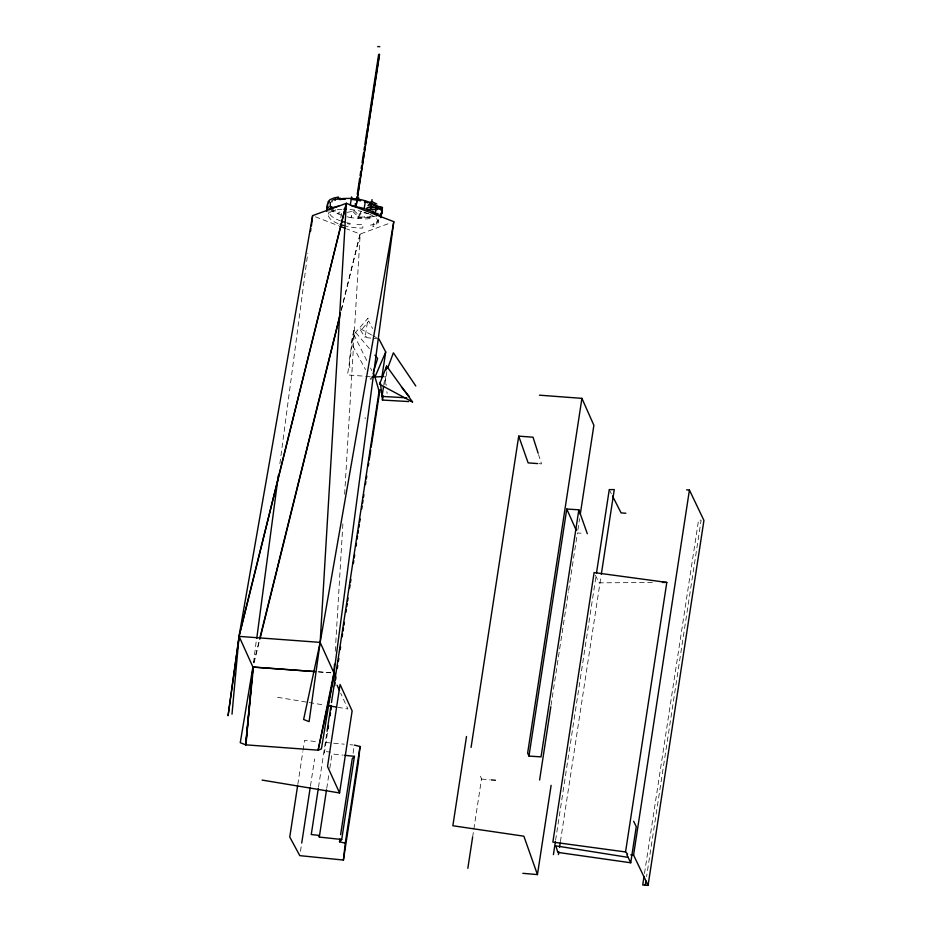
<?xml version="1.0" encoding="UTF-8"?>
<svg xmlns="http://www.w3.org/2000/svg" width="932" height="932" viewBox="0 0 932 932"><rect width="100%" height="100%" fill="white"/><g stroke="black" fill="none" stroke-linecap="round" stroke-linejoin="round"><path stroke-width="0.7" stroke-dasharray="4.66 3.5" d="M335.264 651.258L335.706 643.93M335.776 642.567L342.999 521.827M344.642 494.216L360.183 234.037L391.102 222.678M253.527 662.78L256.428 639.562M279.88 463.775L307.77 253.213M328.612 214.185L328.961 211.879M341.217 215.106L333.004 211.552L333.248 209.921M335.042 211.086L335.264 209.653M338.036 214.034L338.293 212.391M339.609 213.335L339.83 211.89M340.809 217.75L341.462 213.475M376.714 215.805L371.635 216.911L371.39 218.542L365.181 218.973L351.119 217.727L351.364 216.084M351.492 216.69L351.714 215.245M371.635 216.911L358.517 217.051L352.611 211.343L352.902 209.42L358.808 215.141L358.272 218.694M357.981 217.564L358.203 216.119M364.249 217.82L364.47 216.375M369.887 217.436L370.109 215.991M369.422 348.685L353.88 330.324L349.22 360.766L350.211 371.064M373.452 223.237L372.917 226.697L376.178 225.148L376.714 221.688A25.117 8.714 8.7 0 0 378.439 217.401M377.879 223.156L378.415 219.696M378.928 338.98L365.099 337.5L368.058 318.162L353.764 334.402L347.508 374.944L372.194 376.761M297.821 784.441L302.818 751.74M303.04 750.318L304.566 740.358L318.336 741.825M300.453 851.382L301.758 842.854M310.461 785.967L314.597 758.951M318.499 787.249L326.841 732.727M327.423 733.018L324.348 753.126L323.975 751.402L330.371 752.089M383.774 384.986L385.091 376.423L386.197 385.417M384.881 384.357L387.118 369.748M326.748 788.344L328.716 775.447M329.812 768.283L332.013 753.941L343.221 755.141M353.077 753.231L354.113 746.462M472.617 837.146L481.506 779.047L480.271 775.575M551.033 705.326L568.404 591.855M568.613 590.422L577.409 532.964L584.469 533.488M577.852 530.087L579.611 518.611M555.6 840.233L596.282 574.392M560.4 841.643L601.082 575.79M644.49 873.47L698.581 519.974L701.12 520.207L646.587 876.581M353.88 330.324L351.201 342.929L365.495 369.515M253.772 662.757L259.364 640.191M341.194 310.135L360.067 233.967M254.005 662.885L259.935 638.898M341.345 310.251L360.206 234.083L346.657 228.853M371.775 376.982L370.936 379.639L368.897 375.841M358.808 215.141L361.197 211.506M358.517 217.051L361.698 212.216L368.524 213.847M362.397 328.81L368.734 321.039L372.532 328.495M370.377 225.16L375.445 224.053M347.03 212.403L352.611 211.343M369.853 217.634L357.946 217.762M652.377 582.5L599.02 582.838L595.338 575.137M356.933 224.367L363.212 224.624L362.688 228.084A25.117 8.714 8.7 0 1 344.863 225.835M318.057 671.844L331.07 672.788M318.732 671.879L330.336 672.729M538.859 463.682L541.539 463.88L538.556 454.548M481.506 779.047L489.848 779.781M325.524 742.478L344.246 744.179M350.001 744.715L352.878 744.971M365.228 336.615L366.474 336.743M277.573 697.287L307.711 702.297M309.144 702.53L324.93 705.163M337.85 707.306L347.904 708.972L340.681 693.117M346.984 216.772L351.119 217.727M347.345 223.692L350.106 224.332M315.47 216.83L338.514 225.719M371.553 334.926L359.263 328.157L365.099 337.5M372.788 335.602L376.47 337.629M331.78 208.861L335.007 211.284M330.336 209.549L333.004 211.552M609.26 489.615L611.893 494.787M353.764 334.402L367.255 361.5M370.47 367.954L371.752 370.528M386.815 391.708L387.176 393.432M365.123 417.606L365.262 418.771M350.444 223.494A25.117 8.714 8.7 0 1 346.634 222.69M340.704 220.954A25.117 8.714 8.7 0 1 330.778 215.467L329.113 213.02A25.117 8.714 8.7 0 1 329.136 210.725M369.701 214.278A25.117 8.714 8.7 0 1 376.178 225.148M338.048 223.598A25.117 8.714 8.7 0 1 330.243 218.927L328.588 216.48A25.117 8.714 8.7 0 1 342.335 209.292M350.083 209.514A25.117 8.714 8.7 0 1 361.639 211.506M364.016 212.181A25.117 8.714 8.7 0 1 368.455 213.743"/><path stroke-width="1.4" d="M326.806 211.482L327.645 203.665L329.52 201.475M381.934 213.545L381.957 211.016C370.412 197.98 349.349 196.792 333.108 199.763M314.375 671.553L253.446 667.044L245.675 744.819L252.91 667.021L240.258 742.711L245.733 744.843L318.115 750.178L321.423 748.92L333.971 672.997L334.495 664.271M231.998 714.203L239.081 636.381L346.424 203.362M245.931 744.924L252.956 667.114L239.081 636.381L320.154 642.381L333.971 672.997L318.115 750.178L334.693 673.055M297.599 785.862L289.759 837.053L299.801 855.646L343.419 860.05L345.259 843.169L360.055 746.474L354.323 745.099M360.055 746.474L358.214 763.355L343.419 860.05M256.778 638.269L278.365 475.332M310.507 231.486L310.892 228.608M311.428 225.87L312.604 215.63L346.331 203.351L393.782 221.665L333.971 672.997M239.081 636.381L228.072 715.718L239.128 636.486M326.631 210.271L327.645 203.665M330.184 203.922L330.406 202.477M330.161 206.217L330.382 204.772M331.885 201.941L332.107 200.496M331.431 208.104L331.652 206.659M331.815 208.663L332.037 207.219M335.147 200.392L335.369 198.947M338.188 198.667L338.433 197.025L333.365 198.132M339.749 199.39L339.97 197.945M350.292 205.133L351.562 196.885M351.655 199.262L351.877 197.817M356.385 199.867L356.816 197.013M357.259 194.159L359.659 178.478M360.09 175.624L360.754 171.348M361.185 168.494L361.628 165.64M362.059 162.785L363.585 152.801M364.028 149.947L364.459 147.093M364.901 144.25L367.301 128.558M367.732 125.704L378.648 54.394M355.139 205.518L356.187 205.564L379.324 54.382M356.187 205.564L379.592 54.324M358.144 200.135L358.366 198.691M358.459 199.483L358.703 197.852M364.342 207.685L365.356 201.079M370.016 203.491L370.237 202.046M370.528 209.793L371.542 203.176M380.303 214.104L382.178 211.913L382.202 209.385L367.954 205.599L371.786 201.545L372.078 199.623M374.594 205.727L374.815 204.283M375.561 212.263L376.575 205.657M377.821 208.162L378.043 206.718M376.714 215.805L377.006 213.894L372.602 211.145M377.751 214.884L377.973 213.44M380.943 217.634L381.957 211.016M301.758 842.854L310.24 787.389M318.278 788.682L311.253 834.548L318.919 835.375L319.292 837.087L341.706 839.487L354.428 756.341L344.619 755.293M327.062 731.294L331.011 705.442M331.454 702.565L379.149 390.892L379.51 392.617L374.967 376.982L373.033 373.115M328.076 728.707L328.518 725.83M330.056 715.776L330.499 712.91M330.93 710.033L331.373 707.167M334.67 685.614L335.112 682.748M335.555 679.871L335.986 676.993M337.314 668.384L337.745 665.506M338.409 661.196L338.852 658.33M340.168 649.709L340.611 646.831M342.149 636.777L342.58 633.911M343.023 631.034L343.465 628.168M343.908 625.29L344.339 622.425M345.877 612.371L346.32 609.493M346.762 606.616L347.205 603.75M347.636 600.872L348.079 598.006M349.617 587.952L350.059 585.075M350.502 582.209L350.933 579.331M353.356 563.534L353.799 560.656M354.23 557.79L354.673 554.913M355.989 546.292L356.432 543.426M357.084 539.115L357.527 536.238M357.97 533.372L358.412 530.494M358.843 527.629L359.286 524.751M359.729 521.873L360.171 519.008M361.709 508.954L362.14 506.076M362.583 503.21L363.026 500.333M363.468 497.467L363.899 494.589M365.437 484.535L365.88 481.658M366.323 478.792L366.765 475.914M368.303 465.86L368.734 462.994M369.177 460.117L370.715 450.063M371.157 447.185L379.941 389.809M381.864 377.204L385.72 351.993L378.928 338.98M383.565 386.419L382.027 396.415L406.713 397.824M386.081 369.969L386.663 366.101L412.538 401.96L379.499 384.264L386.663 366.101M408.752 401.564L382.481 400.061L383.134 395.774M319.292 837.087L326.526 789.788M339.574 792.957L352.133 710.918L340.075 684.472L327.528 766.512L339.574 792.957L262.102 780.084M345.259 843.169L339.528 841.794L339.959 838.928M340.623 834.629L352.249 758.648L354.428 756.341M466.513 736.49L452.859 825.752L523.866 836.19L537.449 874.6L522.84 873.319M471.079 747.406L518.716 436.141L533.022 437.213L538.137 453.208M467.841 868.309L472.617 837.146M539.453 395.18L581.918 398.36L527.64 753.091L528.968 756.085L541.038 756.866L578.842 509.816L566.773 509.035L528.968 756.085M539.605 780.026L550.812 706.771M580.263 514.301L593.882 425.283L581.918 398.36M537.449 874.6L551.115 785.338M553.41 854.609L555.39 841.678M596.503 572.959L609.26 489.615L614.27 489.58L601.303 574.357M558.419 854.574L558.862 851.697M559.515 847.386L560.179 843.076M625.547 851.953L666.799 582.418L594.103 572.574L552.862 842.109L625.547 851.953L627.62 854.085M628.145 857.37L555.88 845.883L557.779 852.384L630.731 862.776L636.253 826.684L633.667 821.278M644.047 876.348L642.731 884.969L648.078 885.4L633.574 855.04L689.424 490.046L686.616 489.848M645.259 885.202L645.923 880.891M648.078 885.4L703.928 520.405L689.424 490.046M312.604 215.63L238.988 636.37L346.331 203.351L320.154 642.381L309.098 721.624L303.622 719.492L320.154 642.381L393.782 221.665M259.713 638.781L340.483 312.954M259.935 638.898L339.598 317.311M373.452 371.67L377.646 358.412L374.909 355.174M387.596 368.455L393.397 352.809L415.8 386.011M372.194 376.761L374.967 376.982L385.72 351.993M327.889 202.023L329.765 199.832L332.491 198.539M339.528 841.794L341.706 839.487M374.967 376.982L383.646 376.505M378.299 207.533L367.115 207.708L366.812 209.63L378.008 209.455M662.466 582.442L666.799 582.418M625.838 513.229L621.096 512.903L612.545 496.08M630.754 854.842L633.574 855.04M252.956 667.114L315.109 671.599M537.519 463.577L528.129 462.878L518.716 436.141M491.234 779.909L495.416 780.27M354.976 204.038L356.397 204.294M327.808 705.641L336.417 707.062M376.027 205.751L382.504 207.463L382.202 209.385L380.384 206.694M339.877 226.243L345.294 228.328M371.786 201.545L376.831 204.015M410.208 400.306L412.538 401.96M401.436 387.025L409.486 396.741M379.114 214.931L380.338 216.737M330.126 206.415L331.408 208.29M327.621 206.193L329.45 208.885M626.84 854.667L630.731 862.776M337.058 685.195L339.469 690.484M566.773 509.035L576.232 530.308M578.842 509.816L587.3 533.71M380.291 382.248L382.481 400.061M344.188 222.049A25.117 8.714 8.7 0 1 341.846 221.338M330.837 208.745A25.117 8.714 8.7 0 1 338.712 206.193M351.9 206.182A25.117 8.714 8.7 0 1 376.773 214.966M339.726 199.576A25.117 8.714 8.7 0 1 345.353 199.192M351.632 199.448A25.117 8.714 8.7 0 1 360.672 200.846M364.377 201.766A25.117 8.714 8.7 0 1 367.849 202.873M369.992 203.677A25.117 8.714 8.7 0 1 373.546 205.343M343.652 225.509A25.117 8.714 8.7 0 1 340.18 224.402M343.815 209.257A25.117 8.714 8.7 0 1 346.261 209.281M377.74 46.647A2.784 0.967 8.7 0 1 379.79 46.728"/></g></svg>
